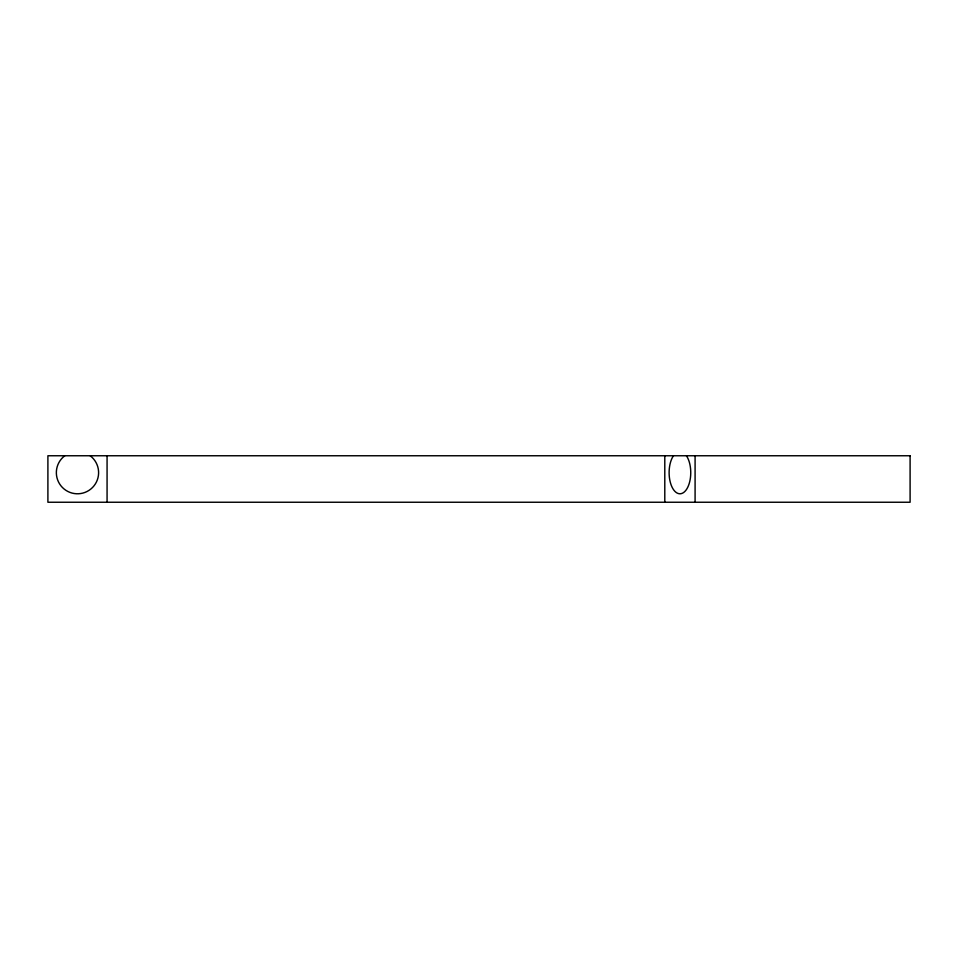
<?xml version="1.0" encoding="UTF-8"?>
<svg xmlns="http://www.w3.org/2000/svg" width="958" height="958" viewBox="0 0 958 958"><rect width="100%" height="100%" fill="white"/><g stroke="black" fill="none" stroke-linecap="round" stroke-linejoin="round"><path stroke-width="1.44" d="M673.462 455.757L672.528 457.253A21.136 10.825 90 0 0 672.205 487.442A21.136 10.825 90 0 0 687.664 487.442A21.136 10.825 90 0 0 687.341 457.253L686.419 455.757M64.833 455.757L63.012 457.253A21.136 21.136 0 0 0 62.378 487.442A21.136 21.136 0 0 0 92.579 487.442A21.136 21.136 0 0 0 91.944 457.253L90.136 455.757M695.089 455.757L695.089 502.243M664.792 455.757L664.792 502.243M107.068 455.757L107.068 502.243M910.1 455.757L47.9 455.757L47.9 502.243L910.1 502.243L910.1 455.757"/></g></svg>
